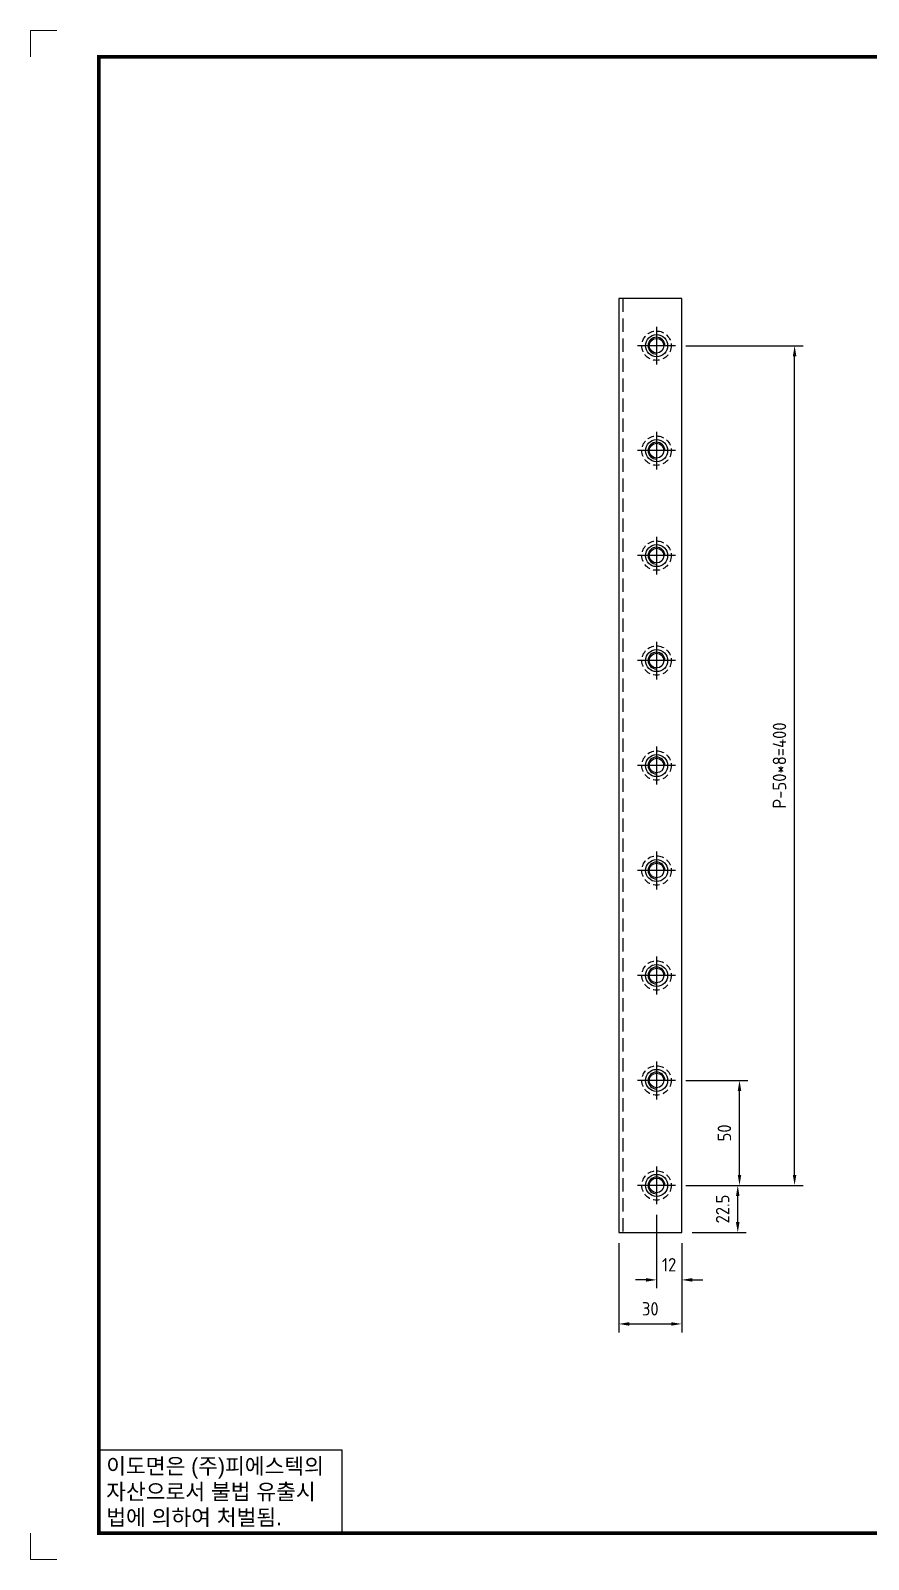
# Model space of a CAD drawing. Header units: millimetres. Extents: x 282 to 14566, y -4134 to 5341.
# Drawn here: x 11741 to 12139, y -365 to 363 of the extents above; entities that cross this region are included whole.
import ezdxf
from ezdxf.enums import TextEntityAlignment as Align

# ---------------------------------------------------------------- set-up
doc = ezdxf.new("R2010")
doc.units = ezdxf.units.MM
for name, pattern in [('CENTER', [50.8, 31.75, -6.35, 6.35, -6.35]), ('HIDDEN', [9.525, 6.35, -3.175]), ('HIDDEN2', [4.7625, 3.175, -1.5875])]:
    doc.linetypes.add(name, pattern=pattern)
doc.layers.add('CENTER', color=1, linetype='CENTER')
doc.layers.add('FORMAT-1', color=7, linetype='Continuous')
doc.styles.add('h1', font='')
doc.styles.add('HAN', font='')
doc.styles.get("Standard").update_dxf_attribs({"font": 'ISOCP.SHX', "bigfont": 'WHGTXT.SHX'})
doc.styles.get('h1').set_extended_font_data('New Gulim')
doc.styles.get('HAN').set_extended_font_data('GulimChe')
doc.dimstyles.new('PS-2', dxfattribs={"dimscale": 2, "dimtxt": 3.2, "dimasz": 2.5, "dimexe": 2, "dimexo": 2.5, "dimgap": 2, "dimtad": 1, "dimtoh": 1, "dimrnd": 0.05, "dimzin": 12, "dimdsep": 46, "dimtxsty": 'Standard', "dimcen": 0, "dimclrt": 2, "dimazin": 3, "dimtfac": 1, "dimtofl": 0, "dimtmove": 0, "dimatfit": 3, "dimfxl": 0, "dimtolj": 1, "dimtzin": 0, "dimarcsym": 0})

# ---------------------------------------------------------------- blocks, each defined once
blk = doc.blocks.new('t3')
for p, q in [((0, 15.88), (46.25, 15.88)), ((0, 15.88), (0, 0)), ((46.25, 15.88), (46.25, 0)), ((0, 0), (46.25, 0))]:
    blk.add_line(p, q)
at = {"color": 1, "style": 'h1'}
for s, p in [('이도면은 (주)피에스텍의', (1.4, 11.29)), ('자산으로서 불법 유출시', (1.4, 6.41)), ('법에 의하여 처벌됨.', (1.4, 1.52))]:
    blk.add_text(s, height=3, dxfattribs=at).set_placement(p)
blk = doc.blocks.new('format-3')
at = {"color": 3, "lineweight": 9}
for p, q in [((0, 286.3), (0, 291.3)), ((5, 291.3), (0, 291.3)), ((0, 5), (0, 0)), ((5, 0), (0, 0))]:
    blk.add_line(p, q, dxfattribs=at)
at = {"layer": 'FORMAT-1', "const_width": 0.7}
blk.add_lwpolyline([(13, 5), (13, 286.3), (414.5, 286.3), (414.5, 5)], close=True, dxfattribs=at)
blk.add_blockref('t3', (13, 5))
at = {"style": 'HAN'}
for tag, height, p in [('MODEL-NAME', 3, (386.1, 31.53)), ('SCALE', 2.7, (320.81, 26.29)), ('PART-NAME', 3, (386.1, 26.29)), ('DRA-BY', 3, (260.72, 19.44)), ('CH-BY', 3, (277.21, 19.44)), ('APP-BY', 3, (293.7, 19.44)), ('PART-NO', 3, (386.1, 21.01)), ('CH-DATE', 2.5, (277.21, 7.47)), ('관련업체', 3, (333.52, 9.26)), ('DRA-DATE', 2.5, (260.72, 7.47)), ('APP-DATE', 2.5, (293.7, 7.47))]:
    blk.add_attdef(tag, text='', height=height, dxfattribs=at).set_placement(p, align=Align.MIDDLE_CENTER)
blk = doc.blocks.new('*D1619')
at = {"color": 0, "lineweight": -2}
for p, q in [((12038.52, -200.63), (12038.52, -235.63)), ((12050.52, -214.13), (12050.52, -235.63)), ((12033.52, -231.63), (12028.52, -231.63)), ((12055.52, -231.63), (12060.52, -231.63))]:
    blk.add_line(p, q, dxfattribs=at)
at = {"color": 0}
for points in [[(12033.52, -230.79), (12033.52, -232.46), (12038.52, -231.63)], [(12055.52, -230.79), (12055.52, -232.46), (12050.52, -231.63)]]:
    blk.add_solid(points, dxfattribs=at)
at = {"layer": 'DEFPOINTS', "color": 0}
for p in [(12038.52, -195.63, 0), (12050.52, -209.13, 0), (12038.52, -231.63)]:
    blk.add_point(p, dxfattribs=at)
at = {"color": 2, "insert": (12044.52, -224.43), "char_height": 6.4, "attachment_point": 5}
blk.add_mtext('\\A1;12', dxfattribs=at)
blk = doc.blocks.new('*D1620')
at = {"color": 0, "lineweight": -2}
for p, q in [((12052.52, -186.63), (12081.17, -186.63)), ((12077.17, -204.13), (12077.17, -191.63)), ((12055.52, -209.13), (12081.17, -209.13))]:
    blk.add_line(p, q, dxfattribs=at)
at = {"color": 0}
for points in [[(12076.33, -191.63), (12078, -191.63), (12077.17, -186.63)], [(12076.33, -204.13), (12078, -204.13), (12077.17, -209.13)]]:
    blk.add_solid(points, dxfattribs=at)
at = {"layer": 'DEFPOINTS', "color": 0}
for p in [(12047.52, -186.63, 0), (12077.17, -186.63), (12050.52, -209.13, 0)]:
    blk.add_point(p, dxfattribs=at)
at = {"color": 2, "insert": (12069.97, -197.88), "char_height": 6.4, "attachment_point": 5, "rotation": 90}
blk.add_mtext('\\A1;22.5', dxfattribs=at)
blk = doc.blocks.new('*D1621')
at = {"color": 0, "lineweight": -2}
for p, q in [((12052.52, -136.63), (12082, -136.63)), ((12078, -181.63), (12078, -141.63)), ((12052.52, -186.63), (12082, -186.63))]:
    blk.add_line(p, q, dxfattribs=at)
at = {"color": 0}
for points in [[(12077.17, -141.63), (12078.83, -141.63), (12078, -136.63)], [(12077.17, -181.63), (12078.83, -181.63), (12078, -186.63)]]:
    blk.add_solid(points, dxfattribs=at)
at = {"layer": 'DEFPOINTS', "color": 0}
for p in [(12047.52, -136.63, 0), (12078, -136.63), (12047.52, -186.63, 0)]:
    blk.add_point(p, dxfattribs=at)
at = {"color": 2, "insert": (12070.8, -161.63), "char_height": 6.4, "attachment_point": 5, "rotation": 90}
blk.add_mtext('\\A1;50', dxfattribs=at)
blk = doc.blocks.new('*D1622')
at = {"color": 0, "lineweight": -2}
for p, q in [((12052.52, 213.37), (12108.23, 213.37)), ((12104.23, -181.63), (12104.23, 208.37)), ((12052.52, -186.63), (12108.23, -186.63))]:
    blk.add_line(p, q, dxfattribs=at)
at = {"color": 0}
for points in [[(12103.39, 208.37), (12105.06, 208.37), (12104.23, 213.37)], [(12103.39, -181.63), (12105.06, -181.63), (12104.23, -186.63)]]:
    blk.add_solid(points, dxfattribs=at)
at = {"layer": 'DEFPOINTS', "color": 0}
for p in [(12047.52, 213.37, 0), (12104.23, 213.37), (12047.52, -186.63, 0)]:
    blk.add_point(p, dxfattribs=at)
at = {"color": 2, "insert": (12097.03, 13.37), "char_height": 6.4, "attachment_point": 5, "rotation": 90}
blk.add_mtext('\\A1;P-50*8=400', dxfattribs=at)
blk = doc.blocks.new('*D1626')
at = {"color": 0, "lineweight": -2}
for p, q in [((12020.52, -214.13), (12020.52, -256.61)), ((12050.52, -214.13), (12050.52, -256.61)), ((12025.52, -252.61), (12045.52, -252.61))]:
    blk.add_line(p, q, dxfattribs=at)
at = {"color": 0}
for points in [[(12025.52, -251.78), (12025.52, -253.44), (12020.52, -252.61)], [(12045.52, -251.78), (12045.52, -253.44), (12050.52, -252.61)]]:
    blk.add_solid(points, dxfattribs=at)
at = {"layer": 'DEFPOINTS', "color": 0}
for p in [(12020.52, -209.13, 0), (12050.52, -209.13, 0), (12050.52, -252.61)]:
    blk.add_point(p, dxfattribs=at)
at = {"color": 2, "insert": (12035.52, -245.41), "char_height": 6.4, "attachment_point": 5}
blk.add_mtext('\\A1;30', dxfattribs=at)

msp = doc.modelspace()

# ---------------------------------------------------------------- linework, layer by layer
at = {"color": 2, "linetype": 'HIDDEN'}
msp.add_line((12022.517, 235.871, 0), (12022.517, -209.129, 0), dxfattribs=at)
at = {"color": 1, "elevation": 0}
msp.add_lwpolyline([(12050.517, 235.871), (12020.517, 235.871), (12020.517, -209.129), (12050.517, -209.129)], close=True, dxfattribs=at)
at = {"color": 2, "linetype": 'HIDDEN2'}
for centre in [(12038.517, 213.371, 0), (12038.517, 163.371, 0), (12038.517, 113.371, 0), (12038.517, 63.371, 0), (12038.517, 13.371, 0), (12038.517, -36.629, 0), (12038.517, -86.629, 0), (12038.517, -136.629, 0), (12038.517, -186.629, 0)]:
    msp.add_circle(centre, 7, dxfattribs=at)
at = {"color": 6}
for centre in [(12038.517, 213.371, 0), (12038.517, 163.371, 0), (12038.517, 113.371, 0), (12038.517, 63.371, 0), (12038.517, 13.371, 0), (12038.517, -36.629, 0), (12038.517, -86.629, 0), (12038.517, -136.629, 0), (12038.517, -186.629, 0)]:
    msp.add_circle(centre, 5.25, dxfattribs=at)
at = {"color": 3}
for centre in [(12038.517, 213.371, 0), (12038.517, 163.371, 0), (12038.517, 113.371, 0), (12038.517, 63.371, 0), (12038.517, 13.371, 0), (12038.517, -36.629, 0), (12038.517, -86.629, 0), (12038.517, -136.629, 0), (12038.517, -186.629, 0)]:
    msp.add_circle(centre, 3.5, dxfattribs=at)
for centre in [(12038.517, 213.371, 0), (12038.517, 163.371, 0), (12038.517, 113.371, 0), (12038.517, 63.371, 0), (12038.517, 13.371, 0), (12038.517, -36.629, 0), (12038.517, -86.629, 0), (12038.517, -136.629, 0), (12038.517, -186.629, 0)]:
    msp.add_arc(centre, 4, 0, 270)
at = {"layer": 'CENTER', "color": 1, "linetype": 'CENTER'}
for p, q in [((12038.517, 222.371, 0), (12038.517, 204.371, 0)), ((12047.517, 213.371, 0), (12029.517, 213.371, 0)), ((12038.517, 172.371, 0), (12038.517, 154.371, 0)), ((12047.517, 163.371, 0), (12029.517, 163.371, 0)), ((12038.517, 122.371, 0), (12038.517, 104.371, 0)), ((12047.517, 113.371, 0), (12029.517, 113.371, 0)), ((12038.517, 72.371, 0), (12038.517, 54.371, 0)), ((12047.517, 63.371, 0), (12029.517, 63.371, 0)), ((12038.517, 22.371, 0), (12038.517, 4.371, 0)), ((12047.517, 13.371, 0), (12029.517, 13.371, 0)), ((12038.517, -27.629, 0), (12038.517, -45.629, 0)), ((12047.517, -36.629, 0), (12029.517, -36.629, 0)), ((12038.517, -77.629, 0), (12038.517, -95.629, 0)), ((12047.517, -86.629, 0), (12029.517, -86.629, 0)), ((12038.517, -127.629, 0), (12038.517, -145.629, 0)), ((12047.517, -136.629, 0), (12029.517, -136.629, 0)), ((12038.517, -177.629, 0), (12038.517, -195.629, 0)), ((12047.517, -186.629, 0), (12029.517, -186.629, 0))]:
    msp.add_line(p, q, dxfattribs=at)

# ---------------------------------------------------------------- block references
at = {"xscale": 2.5, "yscale": 2.5, "zscale": 2.5}
msp.add_blockref('format-3', (11740.565, -364.78), dxfattribs=at)

# ---------------------------------------------------------------- dimensions: what is measured, and where the dimension line sits
dim = msp.add_linear_dim(base=(12104.225, 213.371), p1=(12047.517, -186.629, 0), p2=(12047.517, 213.371, 0), angle=90, text='P-50*8=<>', dimstyle='PS-2')
dim.commit()
dim.dimension.update_dxf_attribs({"geometry": '*D1622', "text_midpoint": (12097.025, 13.371)})
for base, p1, p2, picture, middle in [((12078, -136.629), (12047.517, -186.629, 0), (12047.517, -136.629, 0), '*D1621', (12070.8, -161.629)), ((12077.166, -186.629), (12050.517, -209.129, 0), (12047.517, -186.629, 0), '*D1620', (12069.966, -197.879))]:
    dim = msp.add_linear_dim(base=base, p1=p1, p2=p2, angle=90, dimstyle='PS-2')
    dim.commit()
    dim.dimension.update_dxf_attribs({"geometry": picture, "text_midpoint": middle})
dim = msp.add_linear_dim(base=(12038.517, -231.628), p1=(12050.517, -209.129, 0), p2=(12038.517, -195.629, 0), dimstyle='PS-2')
dim.commit()
dim.dimension.update_dxf_attribs({"geometry": '*D1619', "text_midpoint": (12044.517, -231.628), "dimtype": 160})
dim = msp.add_linear_dim(base=(12050.517, -252.611), p1=(12020.517, -209.129, 0), p2=(12050.517, -209.129, 0), dimstyle='PS-2')
dim.commit()
dim.dimension.update_dxf_attribs({"geometry": '*D1626', "text_midpoint": (12035.517, -245.411)})

doc.saveas('drawing.dxf')
